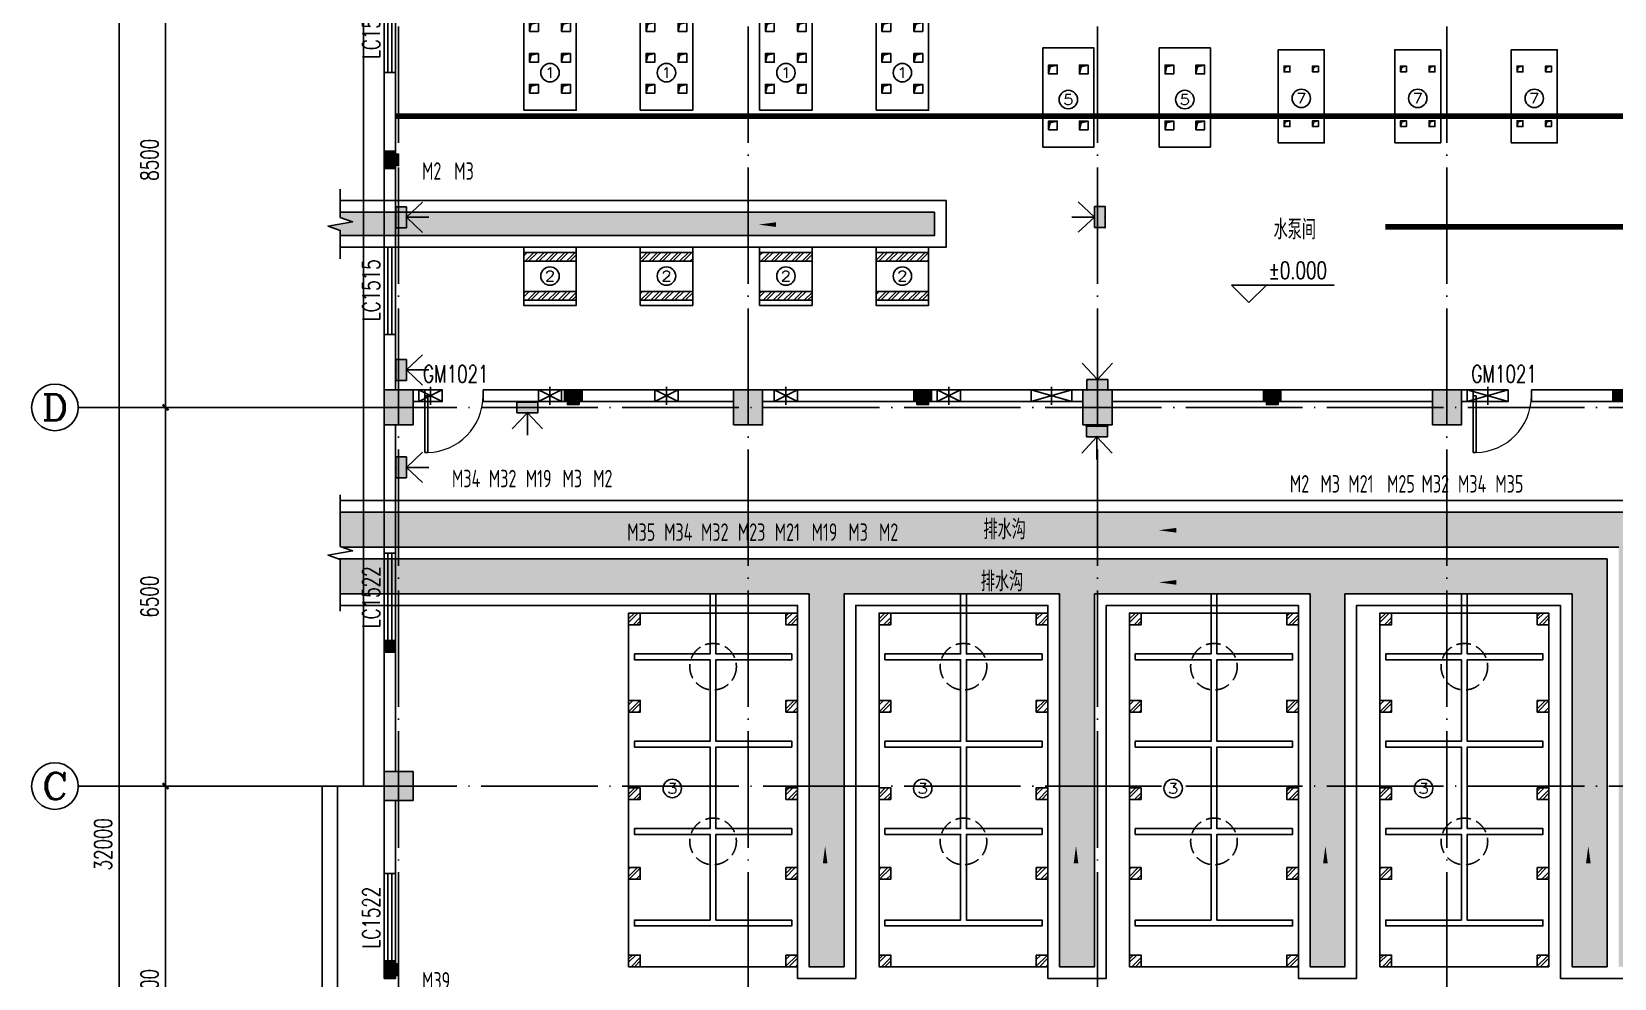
# Model space of a CAD drawing. Extents: x 93518 to 937116, y -359949 to 58022.
# Drawn here: x 689555 to 716730, y -91744 to -75494 of the extents above; entities that cross this region are included whole.
import ezdxf
from ezdxf.enums import TextEntityAlignment as Align

# ---------------------------------------------------------------- set-up
doc = ezdxf.new("R2010")
doc.units = 0
doc.header["$LTSCALE"] = 1000
doc.header["$MEASUREMENT"] = 0
for name, pattern in [('DASH', [0.35, 0.25, -0.1]), ('DIVIDE', [1.25, 0.5, -0.25, 0, -0.25, 0, -0.25]), ('DOTE', [2.42, 2, -0.2, 0.02, -0.2])]:
    doc.linetypes.add(name, pattern=pattern)
doc.layers.get('0').update_dxf_attribs({"color": 8, "linetype": 'CONTINUOUS'})
doc.layers.get('Defpoints').update_dxf_attribs({"color": 8, "linetype": 'CONTINUOUS'})
for name, color, linetype in [('-人员定位', 6, 'CONTINUOUS'), ('AXIS', 8, 'CONTINUOUS'), ('AXIS_TEXT', 8, 'CONTINUOUS'), ('COLUMN', 8, 'CONTINUOUS'), ('C承台', 8, 'CONTINUOUS'), ('DIM_ELEV', 8, 'CONTINUOUS'), ('DIM_SYMB', 8, 'CONTINUOUS'), ('DOTE', 8, 'DOTE'), ('D洞口', 8, 'CONTINUOUS'), ('G沟道', 8, 'CONTINUOUS'), ('PUB_HATCH', 8, 'CONTINUOUS'), ('PUB_TEXT', 8, 'CONTINUOUS'), ('WALL', 8, 'CONTINUOUS'), ('WINDOW', 8, 'CONTINUOUS'), ('WINDOW_TEXT', 8, 'CONTINUOUS'), ('排水', 8, 'CONTINUOUS'), ('设备', 8, 'CONTINUOUS'), ('设备层', 8, 'CONTINUOUS')]:
    doc.layers.add(name, color=color, linetype=linetype)
doc.styles.add('_TCH_AXIS', font='complex.shx', dxfattribs={"bigfont": 'GBCBIG.shx'})
doc.styles.add('_TCH_DIM', font='simplex.shx', dxfattribs={"bigfont": 'gbcbig.shx'})
doc.styles.add('_TCH_DIM_T3', font='simplex.shx', dxfattribs={"width": 0.705882, "bigfont": 'gbcbig.shx'})
doc.styles.add('_TCH_WINDOW', font='simplex.shx', dxfattribs={"bigfont": 'gbcbig.shx'})
doc.styles.add('COMPLEX', font='geditxt.shx', dxfattribs={"bigfont": 'hztxt1.shx'})
doc.styles.get("Standard").update_dxf_attribs({"font": 'GBENOR', "bigfont": 'GBCBIG'})
doc.styles.add('TSSD_Rein', font='Tssdeng.shx', dxfattribs={"width": 0.7, "bigfont": 'tssdchn.shx'})
doc.dimstyles.new('_TCH_ARCH&&100', dxfattribs={"dimtxt": 297.5, "dimasz": 100, "dimexe": 250, "dimexo": 300, "dimgap": 126.25, "dimtad": 1, "dimdec": 0, "dimzin": 0, "dimdsep": 46, "dimtxsty": '_TCH_DIM_T3', "dimblk": 'ARCHTICK', "dimcen": 0.09, "dimclrt": 7, "dimazin": 2, "dimtfac": 1, "dimtdec": 0, "dimtix": 1, "dimtmove": 2, "dimatfit": 3, "dimfxl": 0, "dimtolj": 1, "dimtzin": 0, "dimarcsym": 0})
pattern_1 = [(0, (-247127.87, -30582.82), (39.6875, 79.375), [0, -79.375])]
pattern_2 = [(45, (0, 0), (-88.3883, 88.3883), []), (45, (58.93, 0), (-88.3883, 88.3883), [])]

# ---------------------------------------------------------------- blocks, each defined once
blk = doc.blocks.new('A$C04BF5457')
h = blk.add_hatch()
h.set_pattern_fill('DOTS', color=8, scale=50, style=0)
h.set_pattern_definition(pattern_1)
h.paths.add_polyline_path([(-40900, 22113), (-40900, 22700), (-8950, 22700), (-8950, 30250), (-17000, 30250), (-17000, 30650), (-8550, 30650), (-8550, 25625), (10900, 25625), (10900, 25225), (-8550, 25225), (-8550, 22700), (19650, 22700), (19650, 14900), (19350, 14900), (19350, 22100), (16050, 22100), (16050, 14900), (15750, 14900), (15750, 22100), (12450, 22100), (12450, 14900), (12150, 14900), (12150, 22100), (8850, 22100), (8850, 14900), (8550, 14900), (8550, 22100), (825, 22100), (825, 14900), (425, 14900), (425, 22100), (-4575, 22100), (-4575, 14900), (-4975, 14900), (-4975, 22100), (-12150, 22100), (-12150, 14900), (-12550, 14900), (-12550, 22100), (-18550, 22100), (-18550, 14900), (-18950, 14900), (-18950, 22100), (-40865, 22100)])
h.paths.add_polyline_path([(-40900, 21888), (-40934, 21900), (-19150, 21900), (-19150, 14900), (-19750, 14900), (-19750, 21300), (-23650, 21300), (-23650, 14900), (-24250, 14900), (-24250, 21300), (-27950, 21300), (-27950, 14900), (-28550, 14900), (-28550, 21300), (-32250, 21300), (-32250, 14900), (-32850, 14900), (-32850, 21300), (-40900, 21300)])
h = blk.add_hatch()
h.set_pattern_fill('DOTS', color=8, scale=50, style=0)
h.set_pattern_definition(pattern_1)
h.paths.add_polyline_path([(-40900, 27537), (-41110, 27613), (-40690, 27687), (-40900, 27762), (-40900, 27850), (-30700, 27850), (-30700, 27450), (-40900, 27450)])
at = {"layer": 'DIM_SYMB'}
for points in [[(-40900, 27049), (-40900, 27537), (-41110, 27613), (-40690, 27687), (-40900, 27762), (-40900, 28249)], [(-40900, 21000), (-40900, 21888), (-41110, 21964), (-40690, 22038), (-40900, 22113), (-40900, 23000)]]:
    blk.add_lwpolyline(points, dxfattribs=at)
at = {"layer": 'G沟道', "color": 8}
for points in [[(-40900, 22900), (-9150, 22900), (-9150, 30050), (-17200, 30050), (-17200, 30850), (-8350, 30850), (-8350, 25825), (11100, 25825)], [(-18350, 14700), (-19150, 14700), (-19150, 14700), (-19950, 14700), (-19950, 21100), (-23450, 21100), (-23450, 14700), (-24450, 14700), (-24450, 21100), (-27750, 21100), (-27750, 14700), (-28750, 14700), (-28750, 21100), (-32050, 21100), (-32050, 14700), (-33050, 14700), (-33050, 21100), (-40900, 21100)], [(-40900, 28050), (-30500, 28050), (-30500, 27250), (-40900, 27250)], [(-19150, 21900), (-40150, 21900)]]:
    blk.add_lwpolyline(points, dxfattribs=at)
at = {"layer": 'G沟道'}
blk.add_lwpolyline([(-18950, 22100), (-40865, 22100), (-40900, 22113), (-40900, 22700), (-8950, 22700)], dxfattribs=at)
for points in [[(-40900, 27537), (-41110, 27613), (-40690, 27687), (-40900, 27762), (-40900, 27850), (-30700, 27850), (-30700, 27450), (-40900, 27450)], [(-40900, 21888), (-40934, 21900), (-19150, 21900), (-19150, 14900), (-19750, 14900), (-19750, 21300), (-23650, 21300), (-23650, 14900), (-24250, 14900), (-24250, 21300), (-27950, 21300), (-27950, 14900), (-28550, 14900), (-28550, 21300), (-32250, 21300), (-32250, 14900), (-32850, 14900), (-32850, 21300), (-40900, 21300)]]:
    blk.add_lwpolyline(points, close=True, dxfattribs=at)
blk = doc.blocks.new('A$C696B0889')
at = {"layer": 'C承台'}
for points in [[(100, 1505), (250, 1505), (128, 1477), (100, 1355)], [(650, 1505), (800, 1505), (678, 1477), (650, 1355)], [(2100, 1505), (2250, 1505), (2128, 1477), (2100, 1355)], [(2650, 1505), (2800, 1505), (2678, 1477), (2650, 1355)], [(4150, 1505), (4300, 1505), (4178, 1477), (4150, 1355)], [(4700, 1505), (4850, 1505), (4728, 1477), (4700, 1355)], [(6150, 1505), (6300, 1505), (6179, 1477), (6150, 1355)], [(6700, 1505), (6850, 1505), (6729, 1477), (6700, 1355)], [(100, 975), (250, 975), (128, 947), (100, 825)], [(650, 975), (800, 975), (678, 947), (650, 825)], [(2100, 975), (2250, 975), (2128, 947), (2100, 825)], [(2650, 975), (2800, 975), (2678, 947), (2650, 825)], [(4150, 975), (4300, 975), (4178, 947), (4150, 825)], [(4700, 975), (4850, 975), (4728, 947), (4700, 825)], [(6150, 975), (6300, 975), (6179, 947), (6150, 825)], [(6700, 975), (6850, 975), (6729, 947), (6700, 825)], [(100, 445), (250, 445), (128, 417), (100, 295)], [(650, 445), (800, 445), (678, 417), (650, 295)], [(2100, 445), (2250, 445), (2128, 417), (2100, 295)], [(2650, 445), (2800, 445), (2678, 417), (2650, 295)], [(4150, 445), (4300, 445), (4178, 417), (4150, 295)], [(4700, 445), (4850, 445), (4728, 417), (4700, 295)], [(6150, 445), (6300, 445), (6179, 417), (6150, 295)], [(6700, 445), (6850, 445), (6729, 417), (6700, 295)]]:
    blk.add_hatch(color=8, dxfattribs=at).paths.add_polyline_path(points)
at = {"layer": 'C承台', "color": 8}
for points in [[(0, 0), (900, 0), (900, 1800), (0, 1800)], [(2000, 0), (2900, 0), (2900, 1800), (2000, 1800)], [(4050, 0), (4950, 0), (4950, 1800), (4050, 1800)], [(6050, 0), (6950, 0), (6950, 1800), (6050, 1800)], [(100, 1355), (250, 1355), (250, 1505), (100, 1505)], [(100, 1505), (250, 1505), (128, 1477), (100, 1355)], [(650, 1355), (800, 1355), (800, 1505), (650, 1505)], [(650, 1505), (800, 1505), (678, 1477), (650, 1355)], [(2100, 1355), (2250, 1355), (2250, 1505), (2100, 1505)], [(2100, 1505), (2250, 1505), (2128, 1477), (2100, 1355)], [(2650, 1355), (2800, 1355), (2800, 1505), (2650, 1505)], [(2650, 1505), (2800, 1505), (2678, 1477), (2650, 1355)], [(4150, 1355), (4300, 1355), (4300, 1505), (4150, 1505)], [(4150, 1505), (4300, 1505), (4178, 1477), (4150, 1355)], [(4700, 1355), (4850, 1355), (4850, 1505), (4700, 1505)], [(4700, 1505), (4850, 1505), (4728, 1477), (4700, 1355)], [(6150, 1355), (6300, 1355), (6300, 1505), (6150, 1505)], [(6150, 1505), (6300, 1505), (6179, 1477), (6150, 1355)], [(6700, 1355), (6850, 1355), (6850, 1505), (6700, 1505)], [(6700, 1505), (6850, 1505), (6729, 1477), (6700, 1355)], [(100, 825), (250, 825), (250, 975), (100, 975)], [(100, 975), (250, 975), (128, 947), (100, 825)], [(650, 825), (800, 825), (800, 975), (650, 975)], [(650, 975), (800, 975), (678, 947), (650, 825)], [(2100, 825), (2250, 825), (2250, 975), (2100, 975)], [(2100, 975), (2250, 975), (2128, 947), (2100, 825)], [(2650, 825), (2800, 825), (2800, 975), (2650, 975)], [(2650, 975), (2800, 975), (2678, 947), (2650, 825)], [(4150, 825), (4300, 825), (4300, 975), (4150, 975)], [(4150, 975), (4300, 975), (4178, 947), (4150, 825)], [(4700, 825), (4850, 825), (4850, 975), (4700, 975)], [(4700, 975), (4850, 975), (4728, 947), (4700, 825)], [(6150, 825), (6300, 825), (6300, 975), (6150, 975)], [(6150, 975), (6300, 975), (6179, 947), (6150, 825)], [(6700, 825), (6850, 825), (6850, 975), (6700, 975)], [(6700, 975), (6850, 975), (6729, 947), (6700, 825)], [(100, 295), (250, 295), (250, 445), (100, 445)], [(100, 445), (250, 445), (128, 417), (100, 295)], [(650, 295), (800, 295), (800, 445), (650, 445)], [(650, 445), (800, 445), (678, 417), (650, 295)], [(2100, 295), (2250, 295), (2250, 445), (2100, 445)], [(2100, 445), (2250, 445), (2128, 417), (2100, 295)], [(2650, 295), (2800, 295), (2800, 445), (2650, 445)], [(2650, 445), (2800, 445), (2678, 417), (2650, 295)], [(4150, 295), (4300, 295), (4300, 445), (4150, 445)], [(4150, 445), (4300, 445), (4178, 417), (4150, 295)], [(4700, 295), (4850, 295), (4850, 445), (4700, 445)], [(4700, 445), (4850, 445), (4728, 417), (4700, 295)], [(6150, 295), (6300, 295), (6300, 445), (6150, 445)], [(6150, 445), (6300, 445), (6179, 417), (6150, 295)], [(6700, 295), (6850, 295), (6850, 445), (6700, 445)], [(6700, 445), (6850, 445), (6729, 417), (6700, 295)]]:
    blk.add_lwpolyline(points, close=True, dxfattribs=at)
for centre in [(450, 646), (2450, 646), (4500, 646), (6500, 646)]:
    blk.add_circle(centre, 158, dxfattribs=at)
at = {"layer": 'C承台', "color": 8, "style": '_TCH_AXIS', "width": 2.333333}
for p, p2 in [((361, 557), (539, 557)), ((2361, 557), (2539, 557)), ((4411, 557), (4589, 557)), ((6411, 557), (6590, 557))]:
    blk.add_text('1', height=178, dxfattribs=at).set_placement(p, p2, align=Align.FIT)
blk = doc.blocks.new('A$C1B003529')
at = {"layer": 'D洞口'}
for points in [[(100, 1405), (250, 1405), (128, 1377), (100, 1255)], [(630, 1405), (780, 1405), (658, 1377), (630, 1255)], [(2100, 1405), (2250, 1405), (2128, 1377), (2100, 1255)], [(2630, 1405), (2780, 1405), (2658, 1377), (2630, 1255)], [(100, 445), (250, 445), (128, 417), (100, 295)], [(630, 445), (780, 445), (658, 417), (630, 295)], [(2100, 445), (2250, 445), (2128, 417), (2100, 295)], [(2630, 445), (2780, 445), (2658, 417), (2630, 295)]]:
    blk.add_hatch(color=8, dxfattribs=at).paths.add_polyline_path(points)
at = {"layer": 'C承台', "color": 8}
for points in [[(0, 0), (880, 0), (880, 1700), (0, 1700)], [(2000, 0), (2880, 0), (2880, 1700), (2000, 1700)]]:
    blk.add_lwpolyline(points, close=True, dxfattribs=at)
at = {"layer": 'D洞口', "color": 8}
for points in [[(100, 1255), (250, 1255), (250, 1405), (100, 1405)], [(100, 1405), (250, 1405), (128, 1377), (100, 1255)], [(630, 1255), (780, 1255), (780, 1405), (630, 1405)], [(630, 1405), (780, 1405), (658, 1377), (630, 1255)], [(2100, 1255), (2250, 1255), (2250, 1405), (2100, 1405)], [(2100, 1405), (2250, 1405), (2128, 1377), (2100, 1255)], [(2630, 1255), (2780, 1255), (2780, 1405), (2630, 1405)], [(2630, 1405), (2780, 1405), (2658, 1377), (2630, 1255)], [(100, 295), (250, 295), (250, 445), (100, 445)], [(100, 445), (250, 445), (128, 417), (100, 295)], [(630, 295), (780, 295), (780, 445), (630, 445)], [(630, 445), (780, 445), (658, 417), (630, 295)], [(2100, 295), (2250, 295), (2250, 445), (2100, 445)], [(2100, 445), (2250, 445), (2128, 417), (2100, 295)], [(2630, 295), (2780, 295), (2780, 445), (2630, 445)], [(2630, 445), (2780, 445), (2658, 417), (2630, 295)]]:
    blk.add_lwpolyline(points, close=True, dxfattribs=at)
at = {"layer": 'PUB_TEXT', "color": 8}
for centre in [(440, 815), (2440, 815)]:
    blk.add_circle(centre, 158, dxfattribs=at)
at = {"layer": 'PUB_TEXT', "color": 8, "style": '_TCH_AXIS', "width": 1.5}
for p, p2 in [((351, 726), (529, 726)), ((2351, 726), (2529, 726))]:
    blk.add_text('5', height=178, dxfattribs=at).set_placement(p, p2, align=Align.FIT)
blk = doc.blocks.new('A$C341F47F2')
at = {"layer": 'D洞口'}
for points in [[(100, 1320), (200, 1320), (120, 1300), (100, 1220)], [(590, 1320), (690, 1320), (610, 1300), (590, 1220)], [(2100, 1320), (2200, 1320), (2120, 1300), (2100, 1220)], [(2590, 1320), (2690, 1320), (2610, 1300), (2590, 1220)], [(4100, 1320), (4200, 1320), (4120, 1300), (4100, 1220)], [(4590, 1320), (4690, 1320), (4610, 1300), (4590, 1220)], [(6100, 1320), (6200, 1320), (6120, 1300), (6100, 1220)], [(6590, 1320), (6690, 1320), (6610, 1300), (6590, 1220)], [(100, 380), (200, 380), (120, 360), (100, 280)], [(590, 380), (690, 380), (610, 360), (590, 280)], [(2100, 380), (2200, 380), (2120, 360), (2100, 280)], [(2590, 380), (2690, 380), (2610, 360), (2590, 280)], [(4100, 380), (4200, 380), (4120, 360), (4100, 280)], [(4590, 380), (4690, 380), (4610, 360), (4590, 280)], [(6100, 380), (6200, 380), (6120, 360), (6100, 280)], [(6590, 380), (6690, 380), (6610, 360), (6590, 280)]]:
    blk.add_hatch(color=8, dxfattribs=at).paths.add_polyline_path(points)
at = {"layer": 'C承台', "color": 8}
for points in [[(0, 0), (790, 0), (790, 1600), (0, 1600)], [(2000, 0), (2790, 0), (2790, 1600), (2000, 1600)], [(4000, 0), (4790, 0), (4790, 1600), (4000, 1600)], [(6000, 0), (6790, 0), (6790, 1600), (6000, 1600)]]:
    blk.add_lwpolyline(points, close=True, dxfattribs=at)
at = {"layer": 'D洞口', "color": 8}
for points in [[(100, 1220), (200, 1220), (200, 1320), (100, 1320)], [(100, 1320), (200, 1320), (120, 1300), (100, 1220)], [(590, 1220), (690, 1220), (690, 1320), (590, 1320)], [(590, 1320), (690, 1320), (610, 1300), (590, 1220)], [(2100, 1220), (2200, 1220), (2200, 1320), (2100, 1320)], [(2100, 1320), (2200, 1320), (2120, 1300), (2100, 1220)], [(2590, 1220), (2690, 1220), (2690, 1320), (2590, 1320)], [(2590, 1320), (2690, 1320), (2610, 1300), (2590, 1220)], [(4100, 1220), (4200, 1220), (4200, 1320), (4100, 1320)], [(4100, 1320), (4200, 1320), (4120, 1300), (4100, 1220)], [(4590, 1220), (4690, 1220), (4690, 1320), (4590, 1320)], [(4590, 1320), (4690, 1320), (4610, 1300), (4590, 1220)], [(6100, 1220), (6200, 1220), (6200, 1320), (6100, 1320)], [(6100, 1320), (6200, 1320), (6120, 1300), (6100, 1220)], [(6590, 1220), (6690, 1220), (6690, 1320), (6590, 1320)], [(6590, 1320), (6690, 1320), (6610, 1300), (6590, 1220)], [(100, 280), (200, 280), (200, 380), (100, 380)], [(100, 380), (200, 380), (120, 360), (100, 280)], [(590, 280), (690, 280), (690, 380), (590, 380)], [(590, 380), (690, 380), (610, 360), (590, 280)], [(2100, 280), (2200, 280), (2200, 380), (2100, 380)], [(2100, 380), (2200, 380), (2120, 360), (2100, 280)], [(2590, 280), (2690, 280), (2690, 380), (2590, 380)], [(2590, 380), (2690, 380), (2610, 360), (2590, 280)], [(4100, 280), (4200, 280), (4200, 380), (4100, 380)], [(4100, 380), (4200, 380), (4120, 360), (4100, 280)], [(4590, 280), (4690, 280), (4690, 380), (4590, 380)], [(4590, 380), (4690, 380), (4610, 360), (4590, 280)], [(6100, 280), (6200, 280), (6200, 380), (6100, 380)], [(6100, 380), (6200, 380), (6120, 360), (6100, 280)], [(6590, 280), (6690, 280), (6690, 380), (6590, 380)], [(6590, 380), (6690, 380), (6610, 360), (6590, 280)]]:
    blk.add_lwpolyline(points, close=True, dxfattribs=at)
at = {"layer": 'PUB_TEXT', "color": 8}
for centre in [(395, 765), (2395, 765), (4395, 765), (6395, 765)]:
    blk.add_circle(centre, 158, dxfattribs=at)
at = {"layer": 'PUB_TEXT', "color": 8, "style": '_TCH_AXIS', "width": 1.5}
for p, p2 in [((306, 676), (484, 676)), ((2306, 676), (2484, 676)), ((4306, 676), (4484, 676)), ((6306, 676), (6484, 676))]:
    blk.add_text('7', height=178, dxfattribs=at).set_placement(p, p2, align=Align.FIT)
blk = doc.blocks.new('A$C40185465')
at = {"layer": 'C承台'}
h = blk.add_hatch(dxfattribs=at)
h.set_pattern_fill('金属', color=8, scale=50, style=0)
h.set_pattern_definition(pattern_2)
h.paths.add_polyline_path([(0, 90), (900, 90), (900, 240), (0, 240)])
h.paths.add_polyline_path([(0, 760), (900, 760), (900, 910), (0, 910)])
h = blk.add_hatch(dxfattribs=at)
h.set_pattern_fill('金属', color=8, scale=50, style=0)
h.set_pattern_definition(pattern_2)
h.paths.add_polyline_path([(2000, 90), (2900, 90), (2900, 240), (2000, 240)])
h.paths.add_polyline_path([(2000, 760), (2900, 760), (2900, 910), (2000, 910)])
h = blk.add_hatch(dxfattribs=at)
h.set_pattern_fill('金属', color=8, scale=50, style=0)
h.set_pattern_definition([(45, (-119432.1, -56832.82), (-88.38835, 88.38835), []), (45, (-119373.17, -56832.82), (-88.38835, 88.38835), [])])
h.paths.add_polyline_path([(4050, 90), (4950, 90), (4950, 240), (4050, 240)])
h.paths.add_polyline_path([(4050, 760), (4950, 760), (4950, 910), (4050, 910)])
h = blk.add_hatch(dxfattribs=at)
h.set_pattern_fill('金属', color=8, scale=50, style=0)
h.set_pattern_definition(pattern_2)
h.paths.add_polyline_path([(6050, 90), (6950, 90), (6950, 240), (6050, 240)])
h.paths.add_polyline_path([(6050, 760), (6950, 760), (6950, 910), (6050, 910)])
at = {"layer": 'C承台', "color": 8}
for points in [[(0, 1000), (0, 0), (900, 0), (900, 1000), (0, 1000)], [(2000, 1000), (2000, 0), (2900, 0), (2900, 1000), (2000, 1000)], [(4050, 1000), (4050, 0), (4950, 0), (4950, 1000), (4050, 1000)], [(6050, 1000), (6050, 0), (6950, 0), (6950, 1000), (6050, 1000)]]:
    blk.add_lwpolyline(points, dxfattribs=at)
for points in [[(0, 760), (900, 760), (900, 910), (0, 910)], [(2000, 760), (2900, 760), (2900, 910), (2000, 910)], [(4050, 760), (4950, 760), (4950, 910), (4050, 910)], [(6050, 760), (6950, 760), (6950, 910), (6050, 910)], [(0, 90), (900, 90), (900, 240), (0, 240)], [(2000, 90), (2900, 90), (2900, 240), (2000, 240)], [(4050, 90), (4950, 90), (4950, 240), (4050, 240)], [(6050, 90), (6950, 90), (6950, 240), (6050, 240)]]:
    blk.add_lwpolyline(points, close=True, dxfattribs=at)
for centre in [(450, 504), (2450, 504), (4500, 504), (6500, 504)]:
    blk.add_circle(centre, 158, dxfattribs=at)
at = {"layer": 'C承台', "color": 8, "style": '_TCH_AXIS', "width": 1.5}
for p, p2 in [((361, 415), (539, 415)), ((2361, 415), (2539, 415)), ((4411, 415), (4589, 415)), ((6411, 415), (6589, 415))]:
    blk.add_text('2', height=178, dxfattribs=at).set_placement(p, p2, align=Align.FIT)
blk = doc.blocks.new('A$C427F1D00')
at = {"layer": 'G沟道', "ltscale": 2}
h = blk.add_hatch(dxfattribs=at)
h.set_pattern_fill('金属', color=8, scale=50, style=0)
h.set_pattern_definition([(45, (-222423.12, -73539.12), (-88.38835, 88.38835), []), (45, (-222364.19, -73539.12), (-88.38835, 88.38835), [])])
h.paths.add_polyline_path([(2700, 1700), (2700, 1500), (2900, 1500), (2900, 1700)])
h.paths.add_polyline_path([(0, 1700), (0, 1500), (200, 1500), (200, 1700)])
h.paths.add_polyline_path([(2700, 2870), (2700, 3070), (2900, 3070), (2900, 2870)])
h.paths.add_polyline_path([(0, 2870), (0, 3070), (200, 3070), (200, 2870)])
h.paths.add_polyline_path([(2700, 4370), (2700, 4570), (2900, 4570), (2900, 4370)])
h.paths.add_polyline_path([(0, 4370), (0, 4570), (200, 4570), (200, 4370)])
h.paths.add_polyline_path([(2700, 5870), (2700, 6070), (2900, 6070), (2900, 5870)])
h.paths.add_polyline_path([(0, 5870), (0, 6070), (200, 6070), (200, 5870)])
h.paths.add_polyline_path([(2700, 200), (2700, 0), (2900, 0), (2900, 200)])
h.paths.add_polyline_path([(0, 200), (0, 0), (200, 0), (200, 200)])
h = blk.add_hatch(dxfattribs=at)
h.set_pattern_fill('金属', color=8, scale=50, style=0)
h.set_pattern_definition([(45, (-218123.12, -73539.12), (-88.38835, 88.38835), []), (45, (-218064.19, -73539.12), (-88.38835, 88.38835), [])])
h.paths.add_polyline_path([(7000, 1700), (7000, 1500), (7200, 1500), (7200, 1700)])
h.paths.add_polyline_path([(4300, 1700), (4300, 1500), (4500, 1500), (4500, 1700)])
h.paths.add_polyline_path([(7000, 2870), (7000, 3070), (7200, 3070), (7200, 2870)])
h.paths.add_polyline_path([(4300, 2870), (4300, 3070), (4500, 3070), (4500, 2870)])
h.paths.add_polyline_path([(7000, 4370), (7000, 4570), (7200, 4570), (7200, 4370)])
h.paths.add_polyline_path([(4300, 4370), (4300, 4570), (4500, 4570), (4500, 4370)])
h.paths.add_polyline_path([(7000, 5870), (7000, 6070), (7200, 6070), (7200, 5870)])
h.paths.add_polyline_path([(4300, 5870), (4300, 6070), (4500, 6070), (4500, 5870)])
h.paths.add_polyline_path([(7000, 200), (7000, 0), (7200, 0), (7200, 200)])
h.paths.add_polyline_path([(4300, 200), (4300, 0), (4500, 0), (4500, 200)])
h = blk.add_hatch(dxfattribs=at)
h.set_pattern_fill('金属', color=8, scale=50, style=0)
h.set_pattern_definition([(45, (-213823.12, -73539.12), (-88.38835, 88.38835), []), (45, (-213764.19, -73539.12), (-88.38835, 88.38835), [])])
h.paths.add_polyline_path([(11300, 1700), (11300, 1500), (11500, 1500), (11500, 1700)])
h.paths.add_polyline_path([(8600, 1700), (8600, 1500), (8800, 1500), (8800, 1700)])
h.paths.add_polyline_path([(11300, 2870), (11300, 3070), (11500, 3070), (11500, 2870)])
h.paths.add_polyline_path([(8600, 2870), (8600, 3070), (8800, 3070), (8800, 2870)])
h.paths.add_polyline_path([(11300, 4370), (11300, 4570), (11500, 4570), (11500, 4370)])
h.paths.add_polyline_path([(8600, 4370), (8600, 4570), (8800, 4570), (8800, 4370)])
h.paths.add_polyline_path([(11300, 5870), (11300, 6070), (11500, 6070), (11500, 5870)])
h.paths.add_polyline_path([(8600, 5870), (8600, 6070), (8800, 6070), (8800, 5870)])
h.paths.add_polyline_path([(11300, 200), (11300, 0), (11500, 0), (11500, 200)])
h.paths.add_polyline_path([(8600, 200), (8600, 0), (8800, 0), (8800, 200)])
h = blk.add_hatch(dxfattribs=at)
h.set_pattern_fill('金属', color=8, scale=50, style=0)
h.set_pattern_definition([(45, (-209523.12, -73539.12), (-88.38835, 88.38835), []), (45, (-209464.19, -73539.12), (-88.38835, 88.38835), [])])
h.paths.add_polyline_path([(15600, 1700), (15600, 1500), (15800, 1500), (15800, 1700)])
h.paths.add_polyline_path([(12900, 1700), (12900, 1500), (13100, 1500), (13100, 1700)])
h.paths.add_polyline_path([(15600, 2870), (15600, 3070), (15800, 3070), (15800, 2870)])
h.paths.add_polyline_path([(12900, 2870), (12900, 3070), (13100, 3070), (13100, 2870)])
h.paths.add_polyline_path([(15600, 4370), (15600, 4570), (15800, 4570), (15800, 4370)])
h.paths.add_polyline_path([(12900, 4370), (12900, 4570), (13100, 4570), (13100, 4370)])
h.paths.add_polyline_path([(15600, 5870), (15600, 6070), (15800, 6070), (15800, 5870)])
h.paths.add_polyline_path([(12900, 5870), (12900, 6070), (13100, 6070), (13100, 5870)])
h.paths.add_polyline_path([(15600, 200), (15600, 0), (15800, 0), (15800, 200)])
h.paths.add_polyline_path([(12900, 200), (12900, 0), (13100, 0), (13100, 200)])
at = {"layer": 'G沟道', "color": 8, "ltscale": 2}
for p, q in [((1400, 6200), (1400, 6400)), ((1500, 6200), (1500, 6400)), ((5700, 6200), (5700, 6400)), ((5800, 6200), (5800, 6400)), ((10000, 6200), (10000, 6400)), ((10100, 6200), (10100, 6400)), ((14300, 6200), (14300, 6400)), ((14400, 6200), (14400, 6400)), ((1400, 6070), (1400, 6200)), ((1500, 6070), (1500, 6200)), ((5700, 6070), (5700, 6200)), ((5800, 6070), (5800, 6200)), ((10000, 6070), (10000, 6200)), ((10100, 6070), (10100, 6200)), ((14300, 6070), (14300, 6200)), ((14400, 6070), (14400, 6200))]:
    blk.add_line(p, q, dxfattribs=at)
for points in [[(0, 5870), (0, 6070), (200, 6070), (200, 5870)], [(2900, 0), (0, 0), (0, 6070), (2900, 6070)], [(2700, 5870), (2700, 6070), (2900, 6070), (2900, 5870)], [(4300, 5870), (4300, 6070), (4500, 6070), (4500, 5870)], [(7200, 0), (4300, 0), (4300, 6070), (7200, 6070)], [(7000, 5870), (7000, 6070), (7200, 6070), (7200, 5870)], [(8600, 5870), (8600, 6070), (8800, 6070), (8800, 5870)], [(11500, 0), (8600, 0), (8600, 6070), (11500, 6070)], [(11300, 5870), (11300, 6070), (11500, 6070), (11500, 5870)], [(12900, 5870), (12900, 6070), (13100, 6070), (13100, 5870)], [(15800, 0), (12900, 0), (12900, 6070), (15800, 6070)], [(15600, 5870), (15600, 6070), (15800, 6070), (15800, 5870)], [(0, 4370), (0, 4570), (200, 4570), (200, 4370)], [(2700, 4370), (2700, 4570), (2900, 4570), (2900, 4370)], [(4300, 4370), (4300, 4570), (4500, 4570), (4500, 4370)], [(7000, 4370), (7000, 4570), (7200, 4570), (7200, 4370)], [(8600, 4370), (8600, 4570), (8800, 4570), (8800, 4370)], [(11300, 4370), (11300, 4570), (11500, 4570), (11500, 4370)], [(12900, 4370), (12900, 4570), (13100, 4570), (13100, 4370)], [(15600, 4370), (15600, 4570), (15800, 4570), (15800, 4370)], [(0, 2870), (0, 3070), (200, 3070), (200, 2870)], [(2700, 2870), (2700, 3070), (2900, 3070), (2900, 2870)], [(4300, 2870), (4300, 3070), (4500, 3070), (4500, 2870)], [(7000, 2870), (7000, 3070), (7200, 3070), (7200, 2870)], [(8600, 2870), (8600, 3070), (8800, 3070), (8800, 2870)], [(11300, 2870), (11300, 3070), (11500, 3070), (11500, 2870)], [(12900, 2870), (12900, 3070), (13100, 3070), (13100, 2870)], [(15600, 2870), (15600, 3070), (15800, 3070), (15800, 2870)], [(0, 1700), (0, 1500), (200, 1500), (200, 1700)], [(2700, 1700), (2700, 1500), (2900, 1500), (2900, 1700)], [(4300, 1700), (4300, 1500), (4500, 1500), (4500, 1700)], [(7000, 1700), (7000, 1500), (7200, 1500), (7200, 1700)], [(8600, 1700), (8600, 1500), (8800, 1500), (8800, 1700)], [(11300, 1700), (11300, 1500), (11500, 1500), (11500, 1700)], [(12900, 1700), (12900, 1500), (13100, 1500), (13100, 1700)], [(15600, 1700), (15600, 1500), (15800, 1500), (15800, 1700)], [(0, 200), (0, 0), (200, 0), (200, 200)], [(2700, 200), (2700, 0), (2900, 0), (2900, 200)], [(4300, 200), (4300, 0), (4500, 0), (4500, 200)], [(7000, 200), (7000, 0), (7200, 0), (7200, 200)], [(8600, 200), (8600, 0), (8800, 0), (8800, 200)], [(11300, 200), (11300, 0), (11500, 0), (11500, 200)], [(12900, 200), (12900, 0), (13100, 0), (13100, 200)], [(15600, 200), (15600, 0), (15800, 0), (15800, 200)]]:
    blk.add_lwpolyline(points, close=True, dxfattribs=at)
for points in [[(1500, 6070), (1500, 5370), (2800, 5370), (2800, 5270), (1500, 5270), (1500, 3870), (2800, 3870), (2800, 3770), (1500, 3770), (1500, 2370), (2800, 2370), (2800, 2270), (1500, 2270), (1500, 800), (2800, 800), (2800, 700), (100, 700), (100, 800), (1400, 800), (1400, 2270), (100, 2270), (100, 2370), (1400, 2370), (1400, 3770), (100, 3770), (100, 3870), (1400, 3870), (1400, 5270), (100, 5270), (100, 5370), (1400, 5370), (1400, 6070)], [(5800, 6070), (5800, 5370), (7100, 5370), (7100, 5270), (5800, 5270), (5800, 3870), (7100, 3870), (7100, 3770), (5800, 3770), (5800, 2370), (7100, 2370), (7100, 2270), (5800, 2270), (5800, 800), (7100, 800), (7100, 700), (4400, 700), (4400, 800), (5700, 800), (5700, 2270), (4400, 2270), (4400, 2370), (5700, 2370), (5700, 3770), (4400, 3770), (4400, 3870), (5700, 3870), (5700, 5270), (4400, 5270), (4400, 5370), (5700, 5370), (5700, 6070)], [(10100, 6070), (10100, 5370), (11400, 5370), (11400, 5270), (10100, 5270), (10100, 3870), (11400, 3870), (11400, 3770), (10100, 3770), (10100, 2370), (11400, 2370), (11400, 2270), (10100, 2270), (10100, 800), (11400, 800), (11400, 700), (8700, 700), (8700, 800), (10000, 800), (10000, 2270), (8700, 2270), (8700, 2370), (10000, 2370), (10000, 3770), (8700, 3770), (8700, 3870), (10000, 3870), (10000, 5270), (8700, 5270), (8700, 5370), (10000, 5370), (10000, 6070)], [(14400, 6070), (14400, 5370), (15700, 5370), (15700, 5270), (14400, 5270), (14400, 3870), (15700, 3870), (15700, 3770), (14400, 3770), (14400, 2370), (15700, 2370), (15700, 2270), (14400, 2270), (14400, 800), (15700, 800), (15700, 700), (13000, 700), (13000, 800), (14300, 800), (14300, 2270), (13000, 2270), (13000, 2370), (14300, 2370), (14300, 3770), (13000, 3770), (13000, 3870), (14300, 3870), (14300, 5270), (13000, 5270), (13000, 5370), (14300, 5370), (14300, 6070)]]:
    blk.add_lwpolyline(points, dxfattribs=at)
for centre in [(750, 3059), (5050, 3059), (9350, 3059), (13650, 3059)]:
    blk.add_circle(centre, 158, dxfattribs=at)
at = {"layer": 'G沟道', "color": 8, "ltscale": 2, "style": '_TCH_AXIS', "width": 1.5}
for p, p2 in [((661, 2970), (839, 2970)), ((4961, 2970), (5139, 2970)), ((9261, 2970), (9439, 2970)), ((13561, 2970), (13739, 2970))]:
    blk.add_text('3', height=178, dxfattribs=at).set_placement(p, p2, align=Align.FIT)
blk = doc.blocks.new('_ArchTick')
at = {"color": 0, "linetype": 'ByBlock', "const_width": 0.4}
blk.add_lwpolyline([(-0.5, -0.5), (0.5, 0.5)], dxfattribs=at)
blk = doc.blocks.new('*D807')
at = {"layer": 'AXIS', "color": 0, "lineweight": -2, "transparency": 16777216}
for p, q in [((694555, -88444), (691605, -88444)), ((691855, -95444), (691855, -88444)), ((694555, -95444), (691605, -95444))]:
    blk.add_line(p, q, dxfattribs=at)
at = {"layer": 'Defpoints', "color": 0, "transparency": 16777216}
for p in [(691855, -88444), (694855, -88444), (694855, -95444)]:
    blk.add_point(p, dxfattribs=at)
at = {"layer": 'AXIS', "color": 0, "lineweight": -2, "transparency": 16777216, "xscale": 100, "yscale": 100, "zscale": 100}
for p, rotation in [((691855, -88444), 90), ((691855, -95444), 270)]:
    blk.add_blockref('_ArchTick', p, dxfattribs=dict(at, rotation=rotation))
at = {"layer": 'AXIS', "color": 7, "transparency": 16777216, "insert": (691580, -91944), "char_height": 297.5, "attachment_point": 5, "rotation": 90, "style": '_TCH_DIM_T3'}
blk.add_mtext('\\A1;7000', dxfattribs=at)
blk = doc.blocks.new('*D808')
at = {"layer": 'AXIS', "color": 0, "lineweight": -2, "transparency": 16777216}
for p, q in [((694555, -81944), (691605, -81944)), ((691855, -88444), (691855, -81944)), ((694555, -88444), (691605, -88444))]:
    blk.add_line(p, q, dxfattribs=at)
at = {"layer": 'Defpoints', "color": 0, "transparency": 16777216}
for p in [(691855, -81944), (694855, -81944), (694855, -88444)]:
    blk.add_point(p, dxfattribs=at)
at = {"layer": 'AXIS', "color": 0, "lineweight": -2, "transparency": 16777216, "xscale": 100, "yscale": 100, "zscale": 100}
for p, rotation in [((691855, -81944), 90), ((691855, -88444), 270)]:
    blk.add_blockref('_ArchTick', p, dxfattribs=dict(at, rotation=rotation))
at = {"layer": 'AXIS', "color": 7, "transparency": 16777216, "insert": (691580, -85194), "char_height": 297.5, "attachment_point": 5, "rotation": 90, "style": '_TCH_DIM_T3'}
blk.add_mtext('\\A1;6500', dxfattribs=at)
blk = doc.blocks.new('*D809')
at = {"layer": 'AXIS', "color": 0, "lineweight": -2, "transparency": 16777216}
for p, q in [((694555, -73444), (691605, -73444)), ((691855, -81944), (691855, -73444)), ((694555, -81944), (691605, -81944))]:
    blk.add_line(p, q, dxfattribs=at)
at = {"layer": 'Defpoints', "color": 0, "transparency": 16777216}
for p in [(691855, -73444), (694855, -73444), (694855, -81944)]:
    blk.add_point(p, dxfattribs=at)
at = {"layer": 'AXIS', "color": 0, "lineweight": -2, "transparency": 16777216, "xscale": 100, "yscale": 100, "zscale": 100}
for p, rotation in [((691855, -73444), 90), ((691855, -81944), 270)]:
    blk.add_blockref('_ArchTick', p, dxfattribs=dict(at, rotation=rotation))
at = {"layer": 'AXIS', "color": 7, "transparency": 16777216, "insert": (691580, -77694), "char_height": 297.5, "attachment_point": 5, "rotation": 90, "style": '_TCH_DIM_T3'}
blk.add_mtext('\\A1;8500', dxfattribs=at)
blk = doc.blocks.new('*D810')
at = {"layer": 'AXIS', "color": 0, "lineweight": -2, "transparency": 16777216}
for p, q in [((694555, -73444), (690805, -73444)), ((691055, -105444), (691055, -73444)), ((694555, -105444), (690805, -105444))]:
    blk.add_line(p, q, dxfattribs=at)
at = {"layer": 'Defpoints', "color": 0, "transparency": 16777216}
for p in [(691055, -73444), (694855, -73444), (694855, -105444)]:
    blk.add_point(p, dxfattribs=at)
at = {"layer": 'AXIS', "color": 0, "lineweight": -2, "transparency": 16777216, "xscale": 100, "yscale": 100, "zscale": 100}
for p, rotation in [((691055, -73444), 90), ((691055, -105444), 270)]:
    blk.add_blockref('_ArchTick', p, dxfattribs=dict(at, rotation=rotation))
at = {"layer": 'AXIS', "color": 7, "transparency": 16777216, "insert": (690780, -89444), "char_height": 297.5, "attachment_point": 5, "rotation": 90, "style": '_TCH_DIM_T3'}
blk.add_mtext('\\A1;32000', dxfattribs=at)
blk = doc.blocks.new('_AXISO')
blk.add_circle((0, 0), 0.5)
at = {"layer": 'AXIS_TEXT', "style": 'COMPLEX', "width": 1.041667}
blk.add_attdef('A', text='', height=0.56, dxfattribs=at).set_placement((-0.25, -0.28), (0.25, -0.28), align=Align.FIT)
blk = doc.blocks.new('_FZH')
blk.add_lwpolyline([(-0.5, -0.5), (0.5, -0.5), (0.5, 0.5), (-0.5, 0.5)], close=True)
at = {"layer": 'PUB_HATCH'}
blk.add_solid([(-0.5, -0.5), (0.5, -0.5), (-0.5, 0.5), (0.5, 0.5)], dxfattribs=at)
blk = doc.blocks.new('$DorLib2D$00000001')
for p, q in [((0.45, 0.975), (0.5, 0.975)), ((0.45, 0), (0.45, 0.975)), ((0.5, 0), (0.5, 0.975)), ((0.5, 0), (0.45, 0))]:
    blk.add_line(p, q)
at = {"lineweight": 13}
blk.add_arc((0.475, 0), 0.975, 91.4693, 180, dxfattribs=at)
blk = doc.blocks.new('$TCHSYS$WIN2D')
for p, q in [((-0.5, 0.5), (0.5, 0.5)), ((-0.5, 0.5), (-0.5, -0.5)), ((0.5, 0.5), (0.5, -0.5)), ((0.5, 0.167), (-0.5, 0.167)), ((0.5, -0.167), (-0.5, -0.167)), ((-0.5, -0.5), (0.5, -0.5))]:
    blk.add_line(p, q)
blk = doc.blocks.new('定位基站')
at = {"layer": '-人员定位', "ltscale": 0.01}
h = blk.add_hatch(color=256, dxfattribs=at)
h.dxf.hatch_style = 1
h.paths.add_polyline_path([(406524, 477798), (406524, 477617), (406162, 477617), (406162, 477798)])
at = {"layer": '-人员定位', "color": 6}
for p, q in [((406343, 477798), (406082, 478077)), ((406343, 477798), (406343, 478186)), ((406343, 477798), (406604, 478077)), ((406162, 477798), (406524, 477798)), ((406162, 477617), (406162, 477798)), ((406343, 477995), (406343, 477995)), ((406524, 477798), (406524, 477617)), ((406524, 477617), (406162, 477617))]:
    blk.add_line(p, q, dxfattribs=at)
for p in [(406343, 477798), (406162, 477617), (406343, 477617), (406524, 477617)]:
    blk.add_point(p, dxfattribs=at)

msp = doc.modelspace()

# ---------------------------------------------------------------- hatches: boundary and pattern name
for points in [[(695854.6, -77594.5), (695804.6, -77594.5), (695804.6, -77794.5), (695854.6, -77794.5)], [(698954.6, -81894.5), (698954.6, -81844.5), (698754.6, -81844.5), (698754.6, -81894.5)], [(704954.6, -81894.5), (704954.6, -81844.5), (704754.6, -81844.5), (704754.6, -81894.5)], [(710954.6, -81894.5), (710954.6, -81844.5), (710754.6, -81844.5), (710754.6, -81894.5)], [(695854.6, -91494.5), (695804.6, -91494.5), (695804.6, -91694.5), (695854.6, -91694.5)]]:
    msp.add_hatch(color=256).paths.add_polyline_path(points)

# ---------------------------------------------------------------- linework, layer by layer
for p, q in [((696204.8, -81844.5), (696604.4, -81644.5)), ((696604.4, -81844.5), (696204.8, -81644.5)), ((696404.6, -81899.4), (696404.6, -81589.6)), ((698254.8, -81844.5), (698654.4, -81644.5)), ((698654.4, -81844.5), (698254.8, -81644.5)), ((698454.6, -81899.4), (698454.6, -81589.6)), ((700254.8, -81844.5), (700654.4, -81644.5)), ((700654.4, -81844.5), (700254.8, -81644.5)), ((700454.6, -81899.4), (700454.6, -81589.6)), ((702304.8, -81844.5), (702704.4, -81644.5)), ((702704.4, -81844.5), (702304.8, -81644.5)), ((702504.6, -81899.4), (702504.6, -81589.6)), ((705100.8, -81844.5), (705500.4, -81644.5)), ((705500.4, -81844.5), (705100.8, -81644.5)), ((705300.6, -81899.4), (705300.6, -81589.6)), ((706714.8, -81844.5), (707414.4, -81644.5)), ((707414.4, -81844.5), (706714.8, -81644.5)), ((707064.6, -81899.4), (707064.6, -81589.6)), ((714204.8, -81844.5), (714904.4, -81644.5)), ((714904.4, -81844.5), (714204.8, -81644.5)), ((714554.6, -81899.4), (714554.6, -81589.6))]:
    msp.add_line(p, q)
for points in [[(695804.6, -77794.5), (695854.6, -77794.5), (695854.6, -77594.5), (695804.6, -77594.5), (695804.6, -77794.5)], [(696204.8, -81644.5), (696604.4, -81644.5), (696604.4, -81844.5), (696204.8, -81844.5), (696204.8, -81644.5)], [(698254.8, -81644.5), (698654.4, -81644.5), (698654.4, -81844.5), (698254.8, -81844.5), (698254.8, -81644.5)], [(700254.8, -81644.5), (700654.4, -81644.5), (700654.4, -81844.5), (700254.8, -81844.5), (700254.8, -81644.5)], [(702304.8, -81644.5), (702704.4, -81644.5), (702704.4, -81844.5), (702304.8, -81844.5), (702304.8, -81644.5)], [(705100.8, -81644.5), (705500.4, -81644.5), (705500.4, -81844.5), (705100.8, -81844.5), (705100.8, -81644.5)], [(706714.8, -81644.5), (707414.4, -81644.5), (707414.4, -81844.5), (706714.8, -81844.5), (706714.8, -81644.5)], [(714204.8, -81644.5), (714904.4, -81644.5), (714904.4, -81844.5), (714204.8, -81844.5), (714204.8, -81644.5)], [(698754.6, -81844.5), (698754.6, -81894.5), (698954.6, -81894.5), (698954.6, -81844.5), (698754.6, -81844.5)], [(704754.6, -81844.5), (704754.6, -81894.5), (704954.6, -81894.5), (704954.6, -81844.5), (704754.6, -81844.5)], [(710954.6, -81844.5), (710954.6, -81894.5), (710754.6, -81894.5), (710754.6, -81844.5), (710954.6, -81844.5)], [(695804.6, -91694.5), (695854.6, -91694.5), (695854.6, -91494.5), (695804.6, -91494.5), (695804.6, -91694.5)]]:
    msp.add_lwpolyline(points)
at = {"layer": 'AXIS'}
for p, q in [((694854.6, -81944.5), (690354.6, -81944.5)), ((694854.6, -88444.5), (690354.6, -88444.5))]:
    msp.add_line(p, q, dxfattribs=at)
at = {"layer": 'DIM_ELEV'}
for p, q in [((710456.4, -80145.1), (710156.4, -79845.1)), ((710156.4, -79845.1), (711917, -79845.1)), ((710456.4, -80145.1), (710756.4, -79845.1))]:
    msp.add_line(p, q, dxfattribs=at)
at = {"layer": 'DIM_SYMB'}
for points in [[(703237.5, -78806.5, 0, 0, 0), (702035.8, -78806.5, 0, 80, 0), (702335.8, -78806.5, 0, 0, 0)], [(710108, -84053.2, 0, 0, 0), (708906.4, -84053.2, 0, 80, 0), (709206.4, -84053.2, 0, 0, 0)], [(710108, -84947.8, 0, 0, 0), (708906.4, -84947.8, 0, 80, 0), (709206.4, -84947.8, 0, 0, 0)], [(703178.7, -90362.6, 0, 0, 0), (703178.7, -89472.8, 0, 80, 0), (703178.7, -89772.8, 0, 0, 0)], [(707486.7, -90362.6, 0, 0, 0), (707486.7, -89472.8, 0, 80, 0), (707486.7, -89772.8, 0, 0, 0)], [(711768.8, -90362.6, 0, 0, 0), (711768.8, -89472.8, 0, 80, 0), (711768.8, -89772.8, 0, 0, 0)], [(716282.9, -90362.6, 0, 0, 0), (716282.9, -89472.8, 0, 80, 0), (716282.9, -89772.8, 0, 0, 0)]]:
    msp.add_lwpolyline(points, format="xyseb", dxfattribs=at)
at = {"layer": 'DOTE'}
for p, q in [((695854.6, -106444.5), (695854.6, -72444.5)), ((701854.6, -106444.5), (701854.6, -72444.5)), ((707854.6, -106444.5), (707854.6, -72444.5)), ((713854.6, -106444.5), (713854.6, -72444.5)), ((694854.6, -81944.5), (758854.6, -81944.5)), ((694854.6, -88444.5), (758854.6, -88444.5))]:
    msp.add_line(p, q, dxfattribs=at)
at = {"layer": 'WALL'}
for p, q in [((695804.6, -76194.5), (695604.6, -76194.5)), ((695604.6, -76194.5), (695604.6, -77544.5)), ((695804.6, -77544.5), (695804.6, -76194.5)), ((695604.6, -77844.5), (695604.6, -79194.5)), ((695804.6, -79194.5), (695804.6, -77844.5)), ((695604.6, -79194.5), (695804.6, -79194.5)), ((695804.6, -80694.5), (695604.6, -80694.5)), ((695604.6, -80694.5), (695604.6, -81644.5)), ((695804.6, -81644.5), (695804.6, -80694.5)), ((696304.6, -81644.5), (696104.6, -81644.5)), ((696304.6, -81844.5), (696304.6, -81644.5)), ((698704.6, -81644.5), (697304.6, -81644.5)), ((697304.6, -81644.5), (697304.6, -81844.5)), ((701604.6, -81644.5), (699004.6, -81644.5)), ((704704.6, -81644.5), (702104.6, -81644.5)), ((707604.6, -81644.5), (705004.6, -81644.5)), ((710704.6, -81644.5), (708104.6, -81644.5)), ((713604.6, -81644.5), (711004.6, -81644.5)), ((714304.6, -81644.5), (714104.6, -81644.5)), ((714304.6, -81844.5), (714304.6, -81644.5)), ((716704.6, -81644.5), (715304.6, -81644.5)), ((715304.6, -81644.5), (715304.6, -81844.5)), ((696104.6, -81844.5), (696304.6, -81844.5)), ((697304.6, -81844.5), (698704.6, -81844.5)), ((701604.6, -81844.5), (699004.6, -81844.5)), ((704704.6, -81844.5), (702104.6, -81844.5)), ((707604.6, -81844.5), (705004.6, -81844.5)), ((710704.6, -81844.5), (708104.6, -81844.5)), ((713604.6, -81844.5), (711004.6, -81844.5)), ((714104.6, -81844.5), (714304.6, -81844.5)), ((715304.6, -81844.5), (716704.6, -81844.5)), ((695604.6, -82244.5), (695604.6, -84444.5)), ((695804.6, -84444.5), (695804.6, -82244.5)), ((695604.6, -84444.5), (695804.6, -84444.5)), ((695604.6, -86144.5), (695604.6, -88194.5)), ((695804.6, -86144.5), (695804.6, -88194.5)), ((695604.6, -88694.5), (695604.6, -89944.5)), ((695804.6, -89944.5), (695804.6, -88694.5)), ((695604.6, -89944.5), (695804.6, -89944.5))]:
    msp.add_line(p, q, dxfattribs=at)
at = {"layer": '排水'}
for points in [[(695254.6, -88444.5), (695254.6, -72394.5)], [(694544.6, -92294.5), (694544.6, -88444.5)], [(694804.6, -92294.5), (694804.6, -88444.5)]]:
    msp.add_lwpolyline(points, dxfattribs=at)
at = {"layer": '设备', "linetype": 'DIVIDE', "const_width": 100}
for points in [[(695804.6, -76944.5), (720384.5, -76944.5)], [(712794.6, -78844.5), (732619.6, -78844.5)]]:
    msp.add_lwpolyline(points, dxfattribs=at)
at = {"layer": '设备层', "color": 8, "linetype": 'DASH'}
for centre in [(701254.6, -86394.5), (705554.6, -86394.5), (709854.6, -86394.5), (714154.6, -86394.5), (701254.6, -89394.5), (705554.6, -89394.5), (709854.6, -89394.5), (714154.6, -89394.5)]:
    msp.add_circle(centre, 400, dxfattribs=at)

# ---------------------------------------------------------------- block references
at = {"layer": '-人员定位'}
for p, rotation in [((218190.7, 327663.3), 270), ((1185601.1, -485020.7), 89.99999999999999), ((218190.7, 325041.3), 270), ((1104409.9, 395763.1), 180), ((1114189.4, 395349.1), 180), ((218190.7, 323369.6), 270)]:
    msp.add_blockref('定位基站', p, dxfattribs=dict(at, rotation=rotation))
msp.add_blockref('定位基站', (301511.1, -559261), dxfattribs=at)
at = {"layer": 'AXIS'}
ref = msp.add_blockref('_AXISO', (689954.6, -81944.5), dxfattribs=dict(at, xscale=800, yscale=800, zscale=800))
ref.add_attrib('A', 'D', dxfattribs={"layer": 'AXIS_TEXT', "height": 452.5, "style": '_TCH_AXIS', "width": 1.235294}).set_placement((689728.4, -82170.8), (690180.9, -82170.8), align=Align.FIT)
ref = msp.add_blockref('_AXISO', (689954.6, -88444.5), dxfattribs=dict(at, xscale=800, yscale=800, zscale=800))
ref.add_attrib('A', 'C', dxfattribs={"layer": 'AXIS_TEXT', "height": 452.5, "style": '_TCH_AXIS', "width": 1.4}).set_placement((689728.4, -88670.8), (690180.9, -88670.8), align=Align.FIT)
at = {"layer": 'COLUMN'}
for p, xscale, yscale, zscale in [((695704.6, -77694.5), 200, 300, 300), ((695854.6, -81944.5), 500, 600, 600), ((698854.6, -81744.5), 300, 200, 200), ((701854.6, -81944.5), 500, 600, 600), ((704854.6, -81744.5), 300, 200, 200), ((707854.6, -81944.5), 500, 600, 600), ((710854.6, -81744.5), 300, 200, 200), ((713854.6, -81944.5), 500, 600, 600), ((716854.6, -81744.5), 300, 200, 200), ((695704.6, -86044.5), 200, 200, 200), ((695854.6, -88444.5), 500, 500, 500), ((695704.6, -91594.5), 200, 300, 300)]:
    msp.add_blockref('_FZH', p, dxfattribs=dict(at, xscale=xscale, yscale=yscale, zscale=zscale))
at = {"layer": 'WINDOW'}
ref = msp.add_blockref('$TCHSYS$WIN2D', (695704.6, -75444.5), dxfattribs=dict(at, xscale=1500, yscale=-200, zscale=1500, rotation=270))
ref.add_attrib('A', 'LC1515', (695534.1, -75964.5), dxfattribs={"layer": 'WINDOW_TEXT', "height": 297.5, "rotation": 90, "style": '_TCH_WINDOW', "width": 0.705882})
ref = msp.add_blockref('$TCHSYS$WIN2D', (695704.6, -79944.5), dxfattribs=dict(at, xscale=1500, yscale=-200, zscale=1500, rotation=270))
ref.add_attrib('A', 'LC1515', (695534.1, -80464.5), dxfattribs={"layer": 'WINDOW_TEXT', "height": 297.5, "rotation": 90, "style": '_TCH_WINDOW', "width": 0.705882})
ref = msp.add_blockref('$DorLib2D$00000001', (696804.6, -81744.5), dxfattribs=dict(at, xscale=1000, yscale=1000, zscale=1000, rotation=180))
ref.add_attrib('A', 'GM1021', (696274.6, -81518.2), dxfattribs={"layer": 'WINDOW_TEXT', "height": 297.5, "style": '_TCH_WINDOW', "width": 0.705882})
ref = msp.add_blockref('$DorLib2D$00000001', (714804.6, -81744.5), dxfattribs=dict(at, xscale=1000, yscale=1000, zscale=1000, rotation=180))
ref.add_attrib('A', 'GM1021', (714274.6, -81518.2), dxfattribs={"layer": 'WINDOW_TEXT', "height": 297.5, "style": '_TCH_WINDOW', "width": 0.705882})
ref = msp.add_blockref('$TCHSYS$WIN2D', (695704.6, -85194.5), dxfattribs=dict(at, xscale=1500, yscale=-200, zscale=1500, rotation=270))
ref.add_attrib('A', 'LC1522', (695534.1, -85734.5), dxfattribs={"layer": 'WINDOW_TEXT', "height": 297.5, "rotation": 90, "style": '_TCH_WINDOW', "width": 0.705882})
ref = msp.add_blockref('$TCHSYS$WIN2D', (695704.6, -90694.5), dxfattribs=dict(at, xscale=1500, yscale=-200, zscale=1500, rotation=270))
ref.add_attrib('A', 'LC1522', (695534.1, -91234.5), dxfattribs={"layer": 'WINDOW_TEXT', "height": 297.5, "rotation": 90, "style": '_TCH_WINDOW', "width": 0.705882})
at = {"layer": '设备层'}
for name, p in [('A$C04BF5457', (735754.6, -106444.5)), ('A$C696B0889', (698004.6, -76844.5)), ('A$C1B003529', (706914.6, -77474.6)), ('A$C341F47F2', (710959.6, -77404.5)), ('A$C40185465', (698004.6, -80194.5)), ('A$C427F1D00', (699804.6, -91544.5))]:
    msp.add_blockref(name, p, dxfattribs=at)

# ---------------------------------------------------------------- texts
at = {"layer": 'DIM_ELEV', "color": 7, "style": '_TCH_DIM', "width": 0.705882}
msp.add_text('%%P0.000', height=297.5, dxfattribs=at).set_placement((710787, -79740.1))
at = {"layer": 'PUB_TEXT', "style": 'TSSD_Rein', "width": 0.7}
for s, p in [('M2', (696257.5, -78036.9)), ('M3', (696810.1, -78036.9)), ('M34', (696771.6, -83315.5)), ('M32', (697404.8, -83315.5)), ('M19', (698038.1, -83315.5)), ('M3', (698669.4, -83315.5)), ('M2', (699194.7, -83315.5)), ('M2', (711157.7, -83406.2)), ('M3', (711683, -83406.2)), ('M21', (712160.8, -83406.2)), ('M25', (712826.4, -83406.2)), ('M32', (713419.2, -83406.2)), ('M34', (714044.4, -83406.2)), ('M35', (714685.7, -83406.2)), ('M35', (699779.9, -84235.2)), ('M34', (700413.1, -84235.2)), ('M32', (701046.4, -84235.2)), ('M23', (701679.6, -84235.2)), ('M21', (702312.8, -84235.2)), ('M19', (702946.1, -84235.2)), ('M3', (703577.4, -84235.2)), ('M2', (704102.7, -84235.2)), ('M39', (696257.5, -91936.9))]:
    msp.add_text(s, height=300, dxfattribs=at).set_placement(p)
at = {"layer": 'PUB_TEXT'}
for s, p in [('水泵间', (710877.6, -79059.4)), ('排水沟', (705896.7, -84208.3)), ('排水沟', (705851.5, -85100.3))]:
    msp.add_text(s, height=337.59, dxfattribs=at).set_placement(p)

# ---------------------------------------------------------------- dimensions: what is measured, and where the dimension line sits
at = {"layer": 'AXIS'}
for p1, p2, distance, picture, middle in [((694854.6, -105444.5), (694854.6, -73444.5), 3800, '*D810', (690779.6, -89444.5)), ((694854.6, -81944.5), (694854.6, -73444.5), 3000, '*D809', (691579.6, -77694.5)), ((694854.6, -88444.5), (694854.6, -81944.5), 3000, '*D808', (691579.6, -85194.5)), ((694854.6, -95444.5), (694854.6, -88444.5), 3000, '*D807', (691579.6, -91944.5))]:
    dim = msp.add_aligned_dim(p1=p1, p2=p2, distance=distance, dimstyle='_TCH_ARCH&&100', dxfattribs=at)
    dim.commit()
    dim.dimension.update_dxf_attribs({"geometry": picture, "text_midpoint": middle})

doc.saveas('drawing.dxf')
